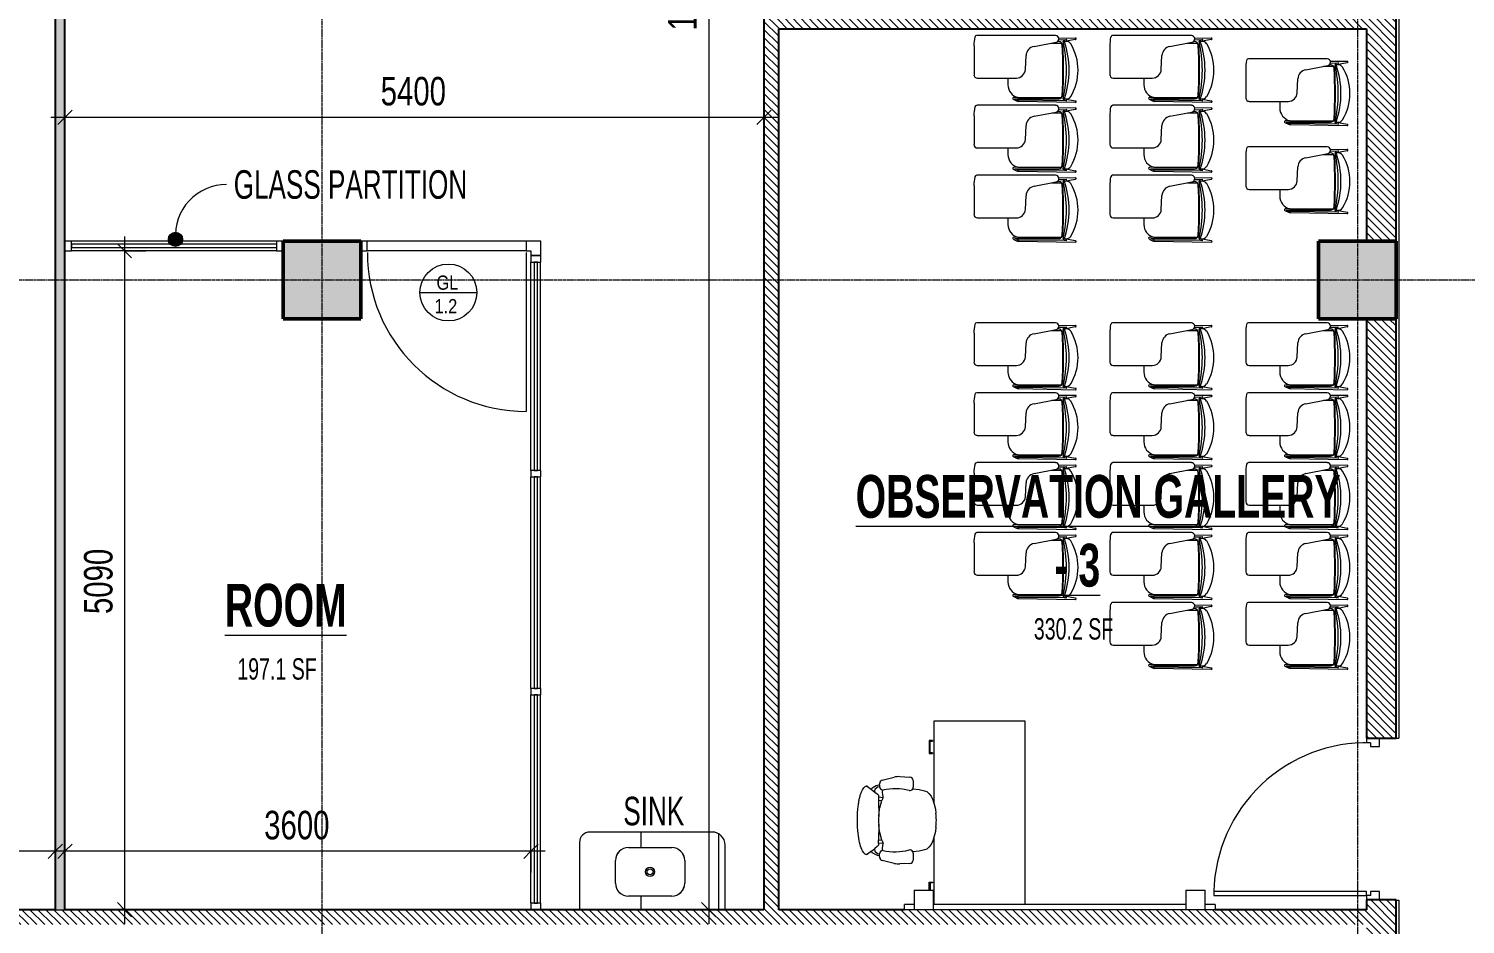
# Model space of a CAD drawing. Header units: millimetres. Extents: x -25222 to 91371, y -63339 to 20835.
# Drawn here: x 35470 to 46568, y -46366 to -39449 of the extents above; entities that cross this region are included whole.
import ezdxf

# ---------------------------------------------------------------- set-up
doc = ezdxf.new("R2010")
doc.units = ezdxf.units.MM
doc.linetypes.add('Grid Line', pattern=[22.225, 12.7, -3.175, 3.175, -3.175])
for name, color, linetype, lineweight in [('A-ANNO-DIMS', 211, 'Continuous', 9), ('A-ANNO-DIMS-110', 211, 'Continuous', 9), ('A-AREA-IDEN', 2, 'Continuous', 9), ('A-DETL-GENF', 92, 'Continuous', 5), ('A-DOOR', 31, 'Continuous', 5), ('A-DOOR-FRAM', 31, 'Continuous', 5), ('A-DOOR-IDEN', 31, 'Continuous', 9), ('A-GLAZ-CURT', 52, 'Continuous', 5), ('A-GLAZ-CWMG', 51, 'Continuous', 5), ('A-WALL', 113, 'Continuous', 5), ('A-WALL-PATT', 111, 'Continuous', 25), ('E-COMM', 2, 'Continuous', 5), ('E-DATA', 2, 'Continuous', 5), ('G-ANNO-TEXT', 231, 'Continuous', 9), ('I-FURN', 30, 'Continuous', 5), ('P-SANR-FIXT', 6, 'Continuous', 5), ('Q-CASE', 31, 'Continuous', 5), ('S-COLS', 52, 'Continuous', 5), ('S-GRID', 1, 'Continuous', 9)]:
    doc.layers.add(name, color=color, linetype=linetype, lineweight=lineweight)
doc.styles.add('Swis721 Cn BT', font='swissc.ttf', dxfattribs={"width": 0.8, "height": 220})
doc.styles.add('Swis721 Cn BT_10', font='swissc.ttf', dxfattribs={"width": 0.9, "height": 220})
doc.styles.add('Swis721 Cn BT_3', font='swissc.ttf', dxfattribs={"width": 0.8, "height": 165})
doc.styles.add('Swis721 Cn BT_7', font='swissc.ttf', dxfattribs={"height": 110})
doc.styles.add('Swis721 Cn BT_B', font='swisscb.ttf', dxfattribs={"width": 0.8, "height": 330})
doc.dimstyles.new('Diagonal_-2_mm_Swiss', dxfattribs={"dimscale": 304.8, "dimtxt": 222.071065, "dimasz": 0.360892, "dimexe": 0.360892, "dimexo": 0.0625, "dimgap": 0.072178, "dimtad": 1, "dimdec": 0, "dimzin": 0, "dimdsep": 46, "dimtxsty": 'Swis721 Cn BT_10', "dimblk1": 'OBLIQUE', "dimblk2": 'OBLIQUE', "dimsah": 1, "dimcen": 0.09, "dimdle": 0.360892, "dimazin": 0, "dimtfac": 1, "dimtdec": 4, "dimtix": 1, "dimtmove": 0, "dimatfit": 3, "dimfxl": 0.541339, "dimfxlon": 1, "dimtvp": 1, "dimtolj": 1, "dimtzin": 0, "dimarcsym": 2})
pattern_1 = [(315, (14219.89, -54691.457), (30.869454, 30.869454), [])]

# ---------------------------------------------------------------- blocks, each defined once
blk = doc.blocks.new('Steelcase - Seating - Max Stacker 472 Series - Tablet Arm - Right - Coated Frame-376710-4_ FOURTH FLOOR - GA PLAN')
at = {"layer": 'I-FURN', "color": 53, "lineweight": 9}
for p, q in [((-248, 520), (-246, 393)), ((-223, 438), (-239, 520)), ((-235, 392), (-236, 455)), ((-236, 455), (-232, 437)), ((-222, 450), (-221, 437)), ((221, 437), (222, 446)), ((239, 520), (223, 438)), ((232, 437), (236, 455)), ((236, 455), (232, 81)), ((240, 83), (248, 520)), ((-269, 367), (-269, -241)), ((-221, 437), (-223, 438)), ((-221, 392), (-221, 381)), ((-184, 202), (-217, 372)), ((-163, 422), (-210, 417)), ((-210, 338), (-210, 417)), ((210, 417), (162, 422)), ((210, 77), (210, 417)), ((223, 438), (221, 437)), ((221, 53), (221, 392)), ((-5, 135), (-113, 140)), ((61, -237), (61, 65)), ((61, 0), (112, 0)), ((210, 77), (212, 42)), ((228, 69), (221, 53)), ((224, 40), (237, 67)), ((-188, -262), (35, -262))]:
    blk.add_line(p, q, dxfattribs=at)
for centre, radius, start, end in [((-243, 522), 5.1, 336.4263, 203.5737), ((-184, 452), 38.1, 121.0097, 184), ((0, -206), 679, 70.9959, 109.0041), ((0, -538), 990, 77.0842, 102.9158), ((0, 147), 395, 59.0332, 121.0097), ((183, 451), 39.6, 352.1538, 59.0332), ((243, 522), 5.1, 336.4263, 203.5737), ((-219, 442), 14.6, 201.1788, 260.7899), ((-217, 432), 6.31, 134.7031, 226.6218), ((-193, 600), 174, 260.7899, 273.058), ((-192, 392), 28.8, 92.4525, 180), ((-4, -3991), 4416, 87.4448, 92.4525), ((0, -3022), 3452, 86.942, 93.058), ((195, 631), 206, 266.942, 277.6105), ((192, 392), 29.1, 360, 87.4448), ((215, 432), 7.67, 326.8542, 39.5385), ((221, 438), 11.3, 277.6105, 351.9614), ((112, 101), 101, 270, 346.5192), ((218, 43), 6.35, 183, 335), ((209, 81), 22.6, 326.6575, 359.3425), ((201, 84), 39.9, 335, 359)]:
    blk.add_arc(centre, radius, start, end, dxfattribs=at)
for centre, major_axis, start_param, end_param in [((-242, 367), (26.1, 0), 0.191986, 3.141593), ((-109, 216), (76.2, 0), 3.333579, 4.660029), ((-9, 65), (69.8, 0), 0, 1.518436), ((-253, -241), (15.2, 0), 3.141593, 4.533681), ((-188, 120), (383, 0), 4.533681, 4.712389), ((35, -237), (-25.4, 0), 1.570796, 3.141593)]:
    blk.add_ellipse(centre, major_axis=major_axis, ratio=0.999106, start_param=start_param, end_param=end_param, dxfattribs=at)
blk = doc.blocks.new('data_smart_board - 1800x1200-795242-4_ FOURTH FLOOR - GA PLAN')
at = {"layer": 'E-DATA', "color": 10, "lineweight": 9}
for p, q in [((42190, -32379), (42115, -32379)), ((42115, -32419), (42115, -32379)), ((44290, -32379), (42340, -32379)), ((44515, -32379), (44440, -32379)), ((44515, -32379), (44515, -32419)), ((42190, -32419), (42115, -32419)), ((44290, -32419), (42340, -32419)), ((44515, -32419), (44440, -32419))]:
    blk.add_line(p, q, dxfattribs=at)
blk = doc.blocks.new('comm_ speaker face - 150x150x150-376691-4_ FOURTH FLOOR - GA PLAN')
at = {"layer": 'E-COMM', "color": 53, "lineweight": 9}
for p, q in [((58620, -36132), (58620, -35982)), ((58770, -35982), (58620, -35982)), ((58770, -35982), (58770, -36132)), ((58620, -36132), (58770, -36132))]:
    blk.add_line(p, q, dxfattribs=at)
blk = doc.blocks.new('HermanMiller_Seating_AE11_Aeron_WorkChair - Std Tlt Adj Arms FabPds Size A-438281-4_ FOURTH FLOOR - GA PLAN')
at = {"layer": 'I-FURN', "color": 53, "lineweight": 9}
for p, q in [((-97, 311), (-4, 333)), ((39, 337), (117, 333)), ((-211, 261), (-180, 238)), ((-180, 238), (-175, 251)), ((-180, 238), (-154, 218)), ((-175, 251), (-144, 268)), ((-154, 238), (-156, 225)), ((-156, 225), (-154, 218)), ((-133, 256), (-154, 238)), ((-144, 268), (-133, 271)), ((-133, 271), (-117, 275)), ((-117, 258), (-133, 256)), ((-117, 275), (-116, 287)), ((-117, 275), (-117, 258)), ((-95, 220), (-92, 233)), ((138, 243), (187, 238)), ((141, 308), (141, 255)), ((187, 238), (229, 228)), ((229, 228), (247, 222)), ((247, 222), (264, 208)), ((-154, 218), (-135, 203)), ((-135, 203), (-126, 193)), ((-126, 193), (-125, 180)), ((-125, 180), (-125, 151)), ((-125, 180), (-91, 177)), ((-99, 153), (-125, 151)), ((-125, 151), (-124, 33)), ((-116, 95), (-99, 153)), ((-95, 217), (-95, 220)), ((-92, 196), (-95, 217)), ((-91, 183), (-92, 196)), ((-91, 177), (-91, 183)), ((264, 208), (280, 186)), ((280, 186), (294, 158)), ((294, 158), (305, 124)), ((305, 124), (314, 86)), ((-124, 33), (-117, 86)), ((-117, 86), (-116, 95)), ((314, 86), (318, 54)), ((-124, -33), (-125, -151)), ((-117, -86), (-124, -33)), ((-116, -95), (-117, -86)), ((-99, -153), (-116, -95)), ((314, -86), (305, -124)), ((318, -54), (314, -86)), ((-180, -238), (-154, -218)), ((-154, -218), (-156, -225)), ((-135, -203), (-154, -218)), ((-126, -193), (-135, -203)), ((-125, -180), (-126, -193)), ((-125, -180), (-125, -151)), ((-125, -151), (-99, -153)), ((-91, -177), (-125, -180)), ((-95, -217), (-92, -196)), ((-95, -220), (-95, -217)), ((-92, -233), (-95, -220)), ((-92, -196), (-91, -183)), ((-91, -183), (-91, -177)), ((264, -208), (247, -222)), ((280, -186), (264, -208)), ((294, -158), (280, -186)), ((305, -124), (294, -158)), ((-180, -238), (-211, -261)), ((-175, -251), (-180, -238)), ((-144, -268), (-175, -251)), ((-156, -225), (-154, -238)), ((-154, -238), (-133, -256)), ((-133, -271), (-144, -268)), ((-133, -256), (-117, -258)), ((-117, -275), (-133, -271)), ((-117, -275), (-117, -258)), ((-116, -287), (-117, -275)), ((-4, -333), (-97, -311)), ((187, -238), (138, -243)), ((141, -255), (141, -308)), ((229, -228), (187, -238)), ((247, -222), (229, -228)), ((117, -333), (39, -337))]:
    blk.add_line(p, q, dxfattribs=at)
for centre, radius, start, end in [((31, 185), 152, 87.0643, 103.3925), ((116, 308), 25.4, 0, 87.0643), ((-218, 252), 11.4, 52.4809, 89.3775), ((-92, 259), 25.4, 181.636, 262.725), ((-91, 286), 25.4, 103.3925, 178.698), ((-92, 259), 25.4, 262.725, 269.798), ((2, -198), 441, 75.7341, 102.2737), ((117, 253), 23.8, 255.7341, 335.4422), ((116, 255), 25.4, 332.4862, 0), ((457, -25), 584, 159.7776, 162.2357), ((699, 0), 824, 177.709, 182.291), ((-111, 0), 432, 352.8004, 7.1996), ((457, 25), 584, 197.7643, 200.2224), ((-218, -252), 11.4, 270.6225, 307.5191), ((-92, -259), 25.4, 97.275, 178.364), ((-91, -286), 25.4, 181.302, 256.6075), ((-92, -259), 25.4, 90.202, 97.275), ((2, 198), 441, 257.7263, 284.2659), ((117, -253), 23.8, 24.5578, 104.2659), ((116, -308), 25.4, 272.9357, 0), ((116, -255), 25.4, 0, 27.5138), ((31, -185), 152, 256.6075, 272.9357)]:
    blk.add_arc(centre, radius, start, end, dxfattribs=at)
blk.add_open_spline([(-217, -264), (-221, -264), (-229, -262), (-243, -249), (-260, -217), (-277, -158), (-285, -95), (-289, -41), (-290, 14), (-288, 69), (-282, 120), (-276, 156), (-269, 187), (-260, 214), (-250, 236), (-240, 252), (-229, 262), (-221, 264), (-217, 264)], degree=3, knots=[-1, -1, -1, -1, -0.95, -0.9, -0.8, -0.7, -0.6, -0.55, -0.5, -0.4, -0.35, -0.3, -0.25, -0.2, -0.15, -0.1, -0.05, 0, 0, 0, 0], dxfattribs=at)
blk = doc.blocks.new('Desk - 1_5 x 0_7-V83-4_ FOURTH FLOOR - GA PLAN')
at = {"layer": 'I-FURN', "color": 53, "lineweight": 9}
for p, q in [((0, 0), (1420, 0)), ((0, -700), (0, 0)), ((640, -700), (0, -700)), ((152, -713), (159, -713)), ((152, -713), (152, -738)), ((152, -738), (254, -738)), ((159, -732), (159, -713)), ((248, -732), (159, -732)), ((248, -713), (254, -713)), ((248, -713), (248, -732)), ((254, -738), (254, -713)), ((1420, -700), (898, -700)), ((1246, -713), (1252, -713)), ((1246, -738), (1246, -713)), ((1310, -738), (1246, -738)), ((1252, -713), (1252, -732)), ((1252, -732), (1310, -732))]:
    blk.add_line(p, q, dxfattribs=at)
blk = doc.blocks.new('MM-HOSPITAL A_B BLOCK 2022_05_19_Interiors_rvt-1-4_ FOURTH FLOOR - GA PLAN')
at = {"layer": 'A-WALL', "color": 10, "lineweight": 9}
for p, q in [((46055, -39219), (46055, -44929)), ((46035, -44929), (46055, -44929)), ((46035, -46179), (46055, -46179)), ((46055, -46179), (46055, -50569))]:
    blk.add_line(p, q, dxfattribs=at)
at = {"color": 53, "lineweight": 9}
for name, p, rotation in [('Steelcase - Seating - Max Stacker 472 Series - Tablet Arm - Right - Coated Frame-376710-4_ FOURTH FLOOR - GA PLAN', (43035, -39769), 270.0000000000001), ('Steelcase - Seating - Max Stacker 472 Series - Tablet Arm - Right - Coated Frame-376710-4_ FOURTH FLOOR - GA PLAN', (44085, -39769), 270.0000000000001), ('Steelcase - Seating - Max Stacker 472 Series - Tablet Arm - Right - Coated Frame-376710-4_ FOURTH FLOOR - GA PLAN', (45135, -39949), 270.0000000000001), ('Steelcase - Seating - Max Stacker 472 Series - Tablet Arm - Right - Coated Frame-376710-4_ FOURTH FLOOR - GA PLAN', (43035, -40309), 270.0000000000001), ('Steelcase - Seating - Max Stacker 472 Series - Tablet Arm - Right - Coated Frame-376710-4_ FOURTH FLOOR - GA PLAN', (44085, -40309), 270.0000000000001), ('Steelcase - Seating - Max Stacker 472 Series - Tablet Arm - Right - Coated Frame-376710-4_ FOURTH FLOOR - GA PLAN', (45135, -40629), 270.0000000000001), ('Steelcase - Seating - Max Stacker 472 Series - Tablet Arm - Right - Coated Frame-376710-4_ FOURTH FLOOR - GA PLAN', (43035, -40849), 270.0000000000001), ('Steelcase - Seating - Max Stacker 472 Series - Tablet Arm - Right - Coated Frame-376710-4_ FOURTH FLOOR - GA PLAN', (44085, -40849), 270.0000000000001), ('Steelcase - Seating - Max Stacker 472 Series - Tablet Arm - Right - Coated Frame-376710-4_ FOURTH FLOOR - GA PLAN', (43035, -41989), 270.0000000000001), ('Steelcase - Seating - Max Stacker 472 Series - Tablet Arm - Right - Coated Frame-376710-4_ FOURTH FLOOR - GA PLAN', (44085, -41989), 270.0000000000001), ('Steelcase - Seating - Max Stacker 472 Series - Tablet Arm - Right - Coated Frame-376710-4_ FOURTH FLOOR - GA PLAN', (45135, -41989), 270.0000000000001), ('Steelcase - Seating - Max Stacker 472 Series - Tablet Arm - Right - Coated Frame-376710-4_ FOURTH FLOOR - GA PLAN', (43035, -42529), 270.0000000000001), ('Steelcase - Seating - Max Stacker 472 Series - Tablet Arm - Right - Coated Frame-376710-4_ FOURTH FLOOR - GA PLAN', (44085, -42529), 270.0000000000001), ('Steelcase - Seating - Max Stacker 472 Series - Tablet Arm - Right - Coated Frame-376710-4_ FOURTH FLOOR - GA PLAN', (45135, -42529), 270.0000000000001), ('Steelcase - Seating - Max Stacker 472 Series - Tablet Arm - Right - Coated Frame-376710-4_ FOURTH FLOOR - GA PLAN', (43035, -43069), 270.0000000000001), ('Steelcase - Seating - Max Stacker 472 Series - Tablet Arm - Right - Coated Frame-376710-4_ FOURTH FLOOR - GA PLAN', (44085, -43069), 270.0000000000001), ('Steelcase - Seating - Max Stacker 472 Series - Tablet Arm - Right - Coated Frame-376710-4_ FOURTH FLOOR - GA PLAN', (45135, -43069), 270.0000000000001), ('Steelcase - Seating - Max Stacker 472 Series - Tablet Arm - Right - Coated Frame-376710-4_ FOURTH FLOOR - GA PLAN', (43035, -43609), 270.0000000000001), ('Steelcase - Seating - Max Stacker 472 Series - Tablet Arm - Right - Coated Frame-376710-4_ FOURTH FLOOR - GA PLAN', (44085, -43609), 270.0000000000001), ('Steelcase - Seating - Max Stacker 472 Series - Tablet Arm - Right - Coated Frame-376710-4_ FOURTH FLOOR - GA PLAN', (45135, -43609), 270.0000000000001), ('Steelcase - Seating - Max Stacker 472 Series - Tablet Arm - Right - Coated Frame-376710-4_ FOURTH FLOOR - GA PLAN', (44085, -44149), 270.0000000000001), ('Steelcase - Seating - Max Stacker 472 Series - Tablet Arm - Right - Coated Frame-376710-4_ FOURTH FLOOR - GA PLAN', (45135, -44149), 270.0000000000001), ('Desk - 1_5 x 0_7-V83-4_ FOURTH FLOOR - GA PLAN', (43165, -44794), 269.999995174342), ('comm_ speaker face - 150x150x150-376691-4_ FOURTH FLOOR - GA PLAN', (78442, 12516), 269.9999999999998), ('comm_ speaker face - 150x150x150-376691-4_ FOURTH FLOOR - GA PLAN', (80542, 12516), 269.9999999999998)]:
    blk.add_blockref(name, p, dxfattribs=dict(at, rotation=rotation))
for name, p in [('HermanMiller_Seating_AE11_Aeron_WorkChair - Std Tlt Adj Arms FabPds Size A-438281-4_ FOURTH FLOOR - GA PLAN', (42161, -45563)), ('data_smart_board - 1800x1200-795242-4_ FOURTH FLOOR - GA PLAN', (120, -13835))]:
    blk.add_blockref(name, p, dxfattribs=at)
blk = doc.blocks.new('M_Concrete-Rectangular-Column - 600 x 600-V1-4_ FOURTH FLOOR - GA PLAN')
at = {"layer": 'S-COLS'}
blk.add_hatch(color=55, dxfattribs=at).paths.add_polyline_path([(300, 300), (-300, 300), (-300, -300), (300, -300)], flags=0)
at = {"layer": 'S-COLS', "color": 250, "lineweight": 50}
for p, q in [((300, 300), (-300, 300)), ((-300, 300), (-300, -300)), ((300, -300), (300, 300)), ((-300, -300), (300, -300))]:
    blk.add_line(p, q, dxfattribs=at)
blk = doc.blocks.new('M_Concrete-Rectangular-Column - 600 x 600-9919197-4_ FOURTH FLOOR - GA PLAN')
at = {"layer": 'S-COLS'}
blk.add_hatch(color=55, dxfattribs=at).paths.add_polyline_path([(300, 300), (-300, 300), (-300, -300), (300, -300)], flags=0)
at = {"layer": 'S-COLS', "color": 250, "lineweight": 50}
for p, q in [((300, 300), (-300, 300)), ((-300, 300), (-300, -300)), ((300, -300), (300, 300)), ((-300, -300), (300, -300))]:
    blk.add_line(p, q, dxfattribs=at)
blk = doc.blocks.new('DC_SglFl-W-Int - D 1_25-12383859-4_ FOURTH FLOOR - GA PLAN')
at = {"layer": 'A-DOOR'}
for p, q in [((560, -115), (560, -1295)), ((590, -115), (560, -115)), ((590, -1295), (590, -115)), ((560, -1295), (590, -1295))]:
    blk.add_line(p, q, dxfattribs=at)
blk.add_arc((590, -115), 1180, 178.5436, 268.5436, dxfattribs=at)
at = {"layer": 'A-DOOR-FRAM'}
for p, q in [((-625, -15), (-625, -115)), ((-560, -15), (-625, -15)), ((-590, -85), (-560, -85)), ((-590, -85), (-590, -115)), ((-560, -85), (-560, -15)), ((560, -15), (560, -85)), ((625, -15), (560, -15)), ((560, -85), (590, -85)), ((590, -85), (590, -115)), ((625, -115), (625, -15)), ((-625, -115), (-590, -115)), ((590, -115), (625, -115))]:
    blk.add_line(p, q, dxfattribs=at)
blk = doc.blocks.new('System Panel - Glazed 2-16893469-4_ FOURTH FLOOR - GA PLAN')
at = {"layer": 'A-GLAZ-CURT'}
for p, q in [((805, 12), (-805, 12)), ((-805, 12), (-805, -12)), ((805, -12), (805, 12)), ((-805, -12), (805, -12))]:
    blk.add_line(p, q, dxfattribs=at)
blk = doc.blocks.new('System Panel - Glazed 2-16893470-4_ FOURTH FLOOR - GA PLAN')
at = {"layer": 'A-GLAZ-CURT'}
for p, q in [((817, 12), (-817, 12)), ((-817, 12), (-817, -12)), ((817, -12), (817, 12)), ((-817, -12), (817, -12))]:
    blk.add_line(p, q, dxfattribs=at)
blk = doc.blocks.new('Rectangular Mullion - 50 x 75mm-16893466-4_ FOURTH FLOOR - GA PLAN')
at = {"layer": 'A-GLAZ-CWMG'}
for p, q in [((39350, -42860), (39350, -41251)), ((39425, -42860), (39425, -41251))]:
    blk.add_line(p, q, dxfattribs=at)
blk = doc.blocks.new('Rectangular Mullion - 50 x 75mm-16893467-4_ FOURTH FLOOR - GA PLAN')
at = {"layer": 'A-GLAZ-CWMG'}
for p, q in [((39350, -44545), (39350, -42910)), ((39425, -44545), (39425, -42910))]:
    blk.add_line(p, q, dxfattribs=at)
blk = doc.blocks.new('Rectangular Mullion - 50 x 75mm-8773719-4_ FOURTH FLOOR - GA PLAN')
at = {"layer": 'A-GLAZ-CWMG'}
for p, q in [((-50, 37.5), (0, 37.5)), ((-50, -37.5), (-50, 37.5)), ((0, 37.5), (0, -37.5)), ((0, -37.5), (-50, -37.5))]:
    blk.add_line(p, q, dxfattribs=at)
blk = doc.blocks.new('Rectangular Mullion - 50 x 75mm-8773720-4_ FOURTH FLOOR - GA PLAN')
at = {"layer": 'A-GLAZ-CWMG'}
for p, q in [((0, 37.5), (-50, 37.5)), ((-50, 37.5), (-50, -37.5)), ((0, -37.5), (0, 37.5)), ((-50, -37.5), (0, -37.5))]:
    blk.add_line(p, q, dxfattribs=at)
blk = doc.blocks.new('Rectangular Mullion - 50 x 75mm-8773715-4_ FOURTH FLOOR - GA PLAN')
at = {"layer": 'A-GLAZ-CWMG'}
for p, q in [((-25, 37.5), (25, 37.5)), ((-25, -37.5), (-25, 37.5)), ((25, 37.5), (25, -37.5)), ((25, -37.5), (-25, -37.5))]:
    blk.add_line(p, q, dxfattribs=at)
blk = doc.blocks.new('System Panel - Glazed 2-16893001-4_ FOURTH FLOOR - GA PLAN')
at = {"layer": 'A-GLAZ-CURT'}
for p, q in [((793, 13), (-793, 13)), ((-793, 13), (-793, -12)), ((793, -12), (793, 13)), ((-793, -12), (793, -12))]:
    blk.add_line(p, q, dxfattribs=at)
blk = doc.blocks.new('Rectangular Mullion - 50 x 75mm-16893000-4_ FOURTH FLOOR - GA PLAN')
at = {"layer": 'A-GLAZ-CWMG'}
for p, q in [((37385, -41089), (35800, -41089)), ((37385, -41164), (35800, -41164))]:
    blk.add_line(p, q, dxfattribs=at)
blk = doc.blocks.new('Rectangular Mullion - 50 x 75mm-V107-4_ FOURTH FLOOR - GA PLAN')
at = {"layer": 'A-GLAZ-CWMG'}
for p, q in [((-50, 37.5), (0, 37.5)), ((-50, -37.5), (-50, 37.5)), ((0, -37.5), (-50, -37.5))]:
    blk.add_line(p, q, dxfattribs=at)
blk = doc.blocks.new('Curtain Wall Sgl Glass - Curtain Wall Sgl Glass-16895865-4_ FOURTH FLOOR - GA PLAN')
at = {"layer": 'A-DOOR'}
blk.add_line((614, -51), (614, -1278), dxfattribs=at)
blk.add_arc((614, -51), 1227, 180, 270, dxfattribs=at)
blk = doc.blocks.new('Rectangular Mullion - 50 x 75mm-16893421-4_ FOURTH FLOOR - GA PLAN')
at = {"layer": 'A-GLAZ-CWMG'}
for p, q in [((39313, -41089), (38085, -41089)), ((39313, -41164), (38085, -41164))]:
    blk.add_line(p, q, dxfattribs=at)
blk = doc.blocks.new('L Corner Mullion - L Corner Mullion 75 MM-16893359-4_ FOURTH FLOOR - GA PLAN')
at = {"layer": 'A-GLAZ-CWMG'}
for p, q in [((-75, -37.5), (-75, 37.5)), ((-75, 37.5), (-37.5, 37.5)), ((-37.5, 75), (37.5, 75)), ((-37.5, 37.5), (-37.5, 75)), ((37.5, 75), (37.5, -37.5)), ((37.5, -37.5), (-75, -37.5))]:
    blk.add_line(p, q, dxfattribs=at)
blk = doc.blocks.new('Rectangular Mullion - 50 x 75mm-V108-4_ FOURTH FLOOR - GA PLAN')
at = {"layer": 'A-GLAZ-CWMG'}
for p, q in [((0, 37.5), (-50, 37.5)), ((-50, 37.5), (-50, -37.5)), ((-50, -37.5), (0, -37.5))]:
    blk.add_line(p, q, dxfattribs=at)
blk = doc.blocks.new('Casework 98 - Casework 98-16896270-4_ FOURTH FLOOR - GA PLAN')
at = {"layer": 'Q-CASE'}
h = blk.add_hatch(dxfattribs=at)
h.set_pattern_fill('FP_20', color=256, style=0, pattern_type=2)
h.set_pattern_definition([(0, (0, 0), (0, 600), []), (90, (0, 0), (-1200, 7e-14), [])])
h.paths.add_polyline_path([(46254, 40850), (45754, 40850), (45728, 40847), (45704, 40837), (45683, 40821), (45667, 40800), (45657, 40776), (45654, 40750), (45654, 39805), (45656, 39784), (45664, 39765), (45677, 39749), (45694, 39736), (45713, 39728), (45734, 39725), (46254, 39725), (46254, 40538)], flags=0)
h.paths.add_polyline_path([(46149, 40103), (46145, 40077), (46135, 40053), (46119, 40032), (46099, 40016), (46075, 40006), (46049, 40003), (45874, 40003), (45845, 40007), (45824, 40016), (45803, 40032), (45787, 40053), (45777, 40077), (45774, 40103), (45774, 40438), (45778, 40467), (45787, 40488), (45803, 40508), (45824, 40524), (45848, 40534), (45874, 40538), (46049, 40538), (46075, 40534), (46099, 40524), (46119, 40508), (46135, 40488), (46145, 40464), (46149, 40438), (46149, 40423)], flags=0)
for p, q in [((46254, 40850), (45754, 40850)), ((45654, 40750), (45654, 39805)), ((45874, 40538), (46049, 40538)), ((45774, 40103), (45774, 40438)), ((46149, 40438), (46149, 40103)), ((46049, 40003), (45874, 40003)), ((45734, 39725), (46254, 39725))]:
    blk.add_line(p, q, dxfattribs=at)
for centre, radius, start, end in [((45754, 40750), 100, 90, 180), ((45874, 40438), 100, 90, 180), ((46049, 40438), 100, 0, 90), ((45874, 40103), 100, 180, 270), ((46049, 40103), 100, 270, 0), ((45734, 39805), 80, 180, 270)]:
    blk.add_arc(centre, radius, start, end, dxfattribs=at)
blk = doc.blocks.new('BETACRYL BB R 5337 - 0-100 Classic White-V109-4_ FOURTH FLOOR - GA PLAN')
at = {"layer": 'A-DETL-GENF'}
for p, q in [((-167.5, 187.5), (167.5, 187.5)), ((-267.5, -87.5), (-267.5, 87.5)), ((267.5, 87.5), (267.5, -87.5)), ((167.5, -187.5), (-167.5, -187.5))]:
    blk.add_line(p, q, dxfattribs=at)
for radius in [35, 23]:
    blk.add_circle((0, 0), radius, dxfattribs=at)
for centre, start, end in [((-167.5, 87.5), 90, 180), ((167.5, 87.5), 360, 90), ((-167.5, -87.5), 180, 270), ((167.5, -87.5), 270, 360)]:
    blk.add_arc(centre, 100, start, end, dxfattribs=at)
blk = doc.blocks.new('DIMBLOCK193-4_ FOURTH FLOOR - GA PLAN')
at = {"layer": 'A-ANNO-DIMS-110', "transparency": 16777216}
for p, q in [((35750, -40299), (35750, -40024)), ((41150, -40299), (41150, -40024)), ((41260, -40134), (35640, -40134)), ((35750, -40134), (35750, -40299)), ((41150, -40134), (41150, -40299))]:
    blk.add_line(p, q, dxfattribs=at)
at = {"layer": 'A-ANNO-DIMS-110', "lineweight": 18, "transparency": 16777216}
for p, q in [((35750, -40134), (35695, -40189)), ((35750, -40134), (35805, -40079)), ((41150, -40134), (41095, -40189)), ((41150, -40134), (41205, -40079))]:
    blk.add_line(p, q, dxfattribs=at)
at = {"layer": 'A-ANNO-DIMS-110', "color": 0, "transparency": 16777216, "insert": (38189, -39821), "char_height": 220, "width": 626.03, "attachment_point": 1, "line_spacing_factor": 0.961347, "style": 'Swis721 Cn BT_10'}
blk.add_mtext('5400', dxfattribs=at)
blk = doc.blocks.new('_Oblique')
at = {"color": 0, "linetype": 'ByBlock', "lineweight": -2}
blk.add_line((-0.5, -0.5), (0.5, 0.5), dxfattribs=at)
blk = doc.blocks.new('DIMBLOCK194-4_ FOURTH FLOOR - GA PLAN')
at = {"layer": 'A-ANNO-DIMS-110', "transparency": 16777216}
for p, q in [((40723, -31909), (40723, -46364)), ((40888, -32019), (40613, -32019)), ((40723, -32019), (40888, -32019)), ((40888, -46254), (40613, -46254)), ((40723, -46254), (40888, -46254))]:
    blk.add_line(p, q, dxfattribs=at)
at = {"layer": 'A-ANNO-DIMS-110', "lineweight": 18, "transparency": 16777216}
for p, q in [((40723, -32019), (40668, -31964)), ((40723, -32019), (40778, -32074)), ((40723, -46254), (40668, -46199)), ((40723, -46254), (40778, -46309))]:
    blk.add_line(p, q, dxfattribs=at)
at = {"layer": 'A-ANNO-DIMS-110', "color": 0, "transparency": 16777216, "insert": (40410, -39462), "char_height": 220, "width": 782.54, "attachment_point": 1, "rotation": 90, "line_spacing_factor": 0.961347, "style": 'Swis721 Cn BT_10'}
blk.add_mtext('14235', dxfattribs=at)
blk = doc.blocks.new('DIMBLOCK195-4_ FOURTH FLOOR - GA PLAN')
at = {"layer": 'A-ANNO-DIMS-110', "transparency": 16777216}
for p, q in [((35750, -45967), (35750, -45692)), ((39350, -45967), (39350, -45692)), ((39460, -45802), (35640, -45802)), ((35750, -45802), (35750, -45967)), ((39350, -45802), (39350, -45967))]:
    blk.add_line(p, q, dxfattribs=at)
at = {"layer": 'A-ANNO-DIMS-110', "lineweight": 18, "transparency": 16777216}
for p, q in [((35750, -45802), (35695, -45857)), ((35750, -45802), (35805, -45747)), ((39350, -45802), (39295, -45857)), ((39350, -45802), (39405, -45747))]:
    blk.add_line(p, q, dxfattribs=at)
at = {"layer": 'A-ANNO-DIMS-110', "color": 0, "transparency": 16777216, "insert": (37289, -45490), "char_height": 220, "width": 626.03, "attachment_point": 1, "line_spacing_factor": 0.961347, "style": 'Swis721 Cn BT_10'}
blk.add_mtext('3600', dxfattribs=at)
blk = doc.blocks.new('DIMBLOCK196-4_ FOURTH FLOOR - GA PLAN')
at = {"layer": 'A-ANNO-DIMS-110', "transparency": 16777216}
for p, q in [((36210, -41054), (36210, -46364)), ((36375, -41164), (36100, -41164)), ((36210, -41164), (36375, -41164)), ((36375, -46254), (36100, -46254)), ((36210, -46254), (36375, -46254))]:
    blk.add_line(p, q, dxfattribs=at)
at = {"layer": 'A-ANNO-DIMS-110', "lineweight": 18, "transparency": 16777216}
for p, q in [((36210, -41164), (36155, -41109)), ((36210, -41164), (36265, -41219)), ((36210, -46254), (36155, -46199)), ((36210, -46254), (36265, -46309))]:
    blk.add_line(p, q, dxfattribs=at)
at = {"layer": 'A-ANNO-DIMS-110', "color": 0, "transparency": 16777216, "insert": (35897, -43970), "char_height": 220, "width": 626.03, "attachment_point": 1, "rotation": 90, "line_spacing_factor": 0.961347, "style": 'Swis721 Cn BT_10'}
blk.add_mtext('5090', dxfattribs=at)
blk = doc.blocks.new('DIMBLOCK200-4_ FOURTH FLOOR - GA PLAN')
at = {"layer": 'A-ANNO-DIMS-110', "transparency": 16777216}
for p, q in [((33275, -45967), (33275, -45692)), ((35675, -45967), (35675, -45692)), ((35785, -45802), (33165, -45802)), ((33275, -45802), (33275, -45967)), ((35675, -45802), (35675, -45967))]:
    blk.add_line(p, q, dxfattribs=at)
at = {"layer": 'A-ANNO-DIMS-110', "lineweight": 18, "transparency": 16777216}
for p, q in [((33275, -45802), (33220, -45857)), ((33275, -45802), (33330, -45747)), ((35675, -45802), (35620, -45857)), ((35675, -45802), (35730, -45747))]:
    blk.add_line(p, q, dxfattribs=at)
at = {"layer": 'A-ANNO-DIMS-110', "color": 0, "transparency": 16777216, "insert": (34214, -45490), "char_height": 220, "width": 626.03, "attachment_point": 1, "line_spacing_factor": 0.961347, "style": 'Swis721 Cn BT_10'}
blk.add_mtext('2400', dxfattribs=at)
blk = doc.blocks.new('M_Door Tag type 3 - M_Door Tag type 3-9039904-4_ FOURTH FLOOR - GA PLAN')
at = {"layer": 'A-DOOR-IDEN'}
blk.add_line((-1.88, 0.29), (2.12, 0.29), dxfattribs=at)
blk.add_circle((0.12, 0.29), 2, dxfattribs=at)

msp = doc.modelspace()

# ---------------------------------------------------------------- hatches: boundary and pattern name
at = {"layer": 'A-WALL-PATT', "lineweight": 5}
h = msp.add_hatch(dxfattribs=at)
h.set_pattern_fill('FP_1', color=9, style=0, pattern_type=2)
h.set_pattern_definition(pattern_1)
h.paths.add_polyline_path([(41150.1, -46368.7), (41265.1, -46368.7), (41265.1, -25618.7), (41150.1, -25618.7), (41150.1, -46253.7)], flags=0)
msp.add_hatch(color=171, dxfattribs=at).paths.add_polyline_path([(35750.1, -46253.7), (35750.1, -32018.7), (35675.1, -32018.7), (35675.1, -46253.7)], flags=0)
h = msp.add_hatch(dxfattribs=at)
h.set_pattern_fill('FP_1', color=9, style=0, pattern_type=2)
h.set_pattern_definition(pattern_1)
h.paths.add_polyline_path([(46035.1, -41088.7), (46035.1, -39218.7), (45805.1, -39218.7), (45805.1, -41088.7)], flags=0)
h.paths.add_polyline_path([(46035.1, -37968.7), (46035.1, -33848.7), (45805.1, -33848.7), (45805.1, -37968.7)], flags=0)
h = msp.add_hatch(dxfattribs=at)
h.set_pattern_fill('FP_1', color=9, style=0, pattern_type=2)
h.set_pattern_definition(pattern_1)
h.paths.add_polyline_path([(42310.1, -39448.7), (45805.1, -39448.7), (45805.1, -39333.7), (41265.1, -39333.7), (41265.1, -39448.7), (42285.1, -39448.7)], flags=0)
h = msp.add_hatch(dxfattribs=at)
h.set_pattern_fill('FP_1', color=9, style=0, pattern_type=2)
h.set_pattern_definition(pattern_1)
h.paths.add_polyline_path([(46035.1, -56788.7), (46035.1, -54363.7), (45805.1, -54363.7), (45805.1, -56788.7)], flags=0)
h.paths.add_polyline_path([(45805.1, -53113.7), (46035.1, -53113.7), (46035.1, -52768.7), (45805.1, -52768.7), (45805.1, -52998.7)], flags=0)
h.paths.add_polyline_path([(45930.1, -50568.7), (46035.1, -50568.7), (46035.1, -49688.7), (45805.1, -49688.7), (45805.1, -50568.7), (45880.9, -50568.7)], flags=0)
h.paths.add_polyline_path([(45805.1, -49088.7), (46035.1, -49088.7), (46035.1, -46178.7), (45805.1, -46178.7), (45805.1, -47556.4)], flags=0)
h.paths.add_polyline_path([(46035.1, -44928.7), (46034, -41688.7), (45805.1, -41688.7), (45805.1, -44928.7)], flags=0)
h = msp.add_hatch(dxfattribs=at)
h.set_pattern_fill('FP_1', color=9, style=0, pattern_type=2)
h.set_pattern_definition(pattern_1)
h.paths.add_polyline_path([(19655.4, -46368.7), (41150.1, -46368.7), (41150.1, -46253.7), (8550.1, -46253.7), (8550.1, -46368.7), (19630, -46368.7)], flags=0)
h = msp.add_hatch(dxfattribs=at)
h.set_pattern_fill('FP_1', color=9, style=0, pattern_type=2)
h.set_pattern_definition(pattern_1)
h.paths.add_polyline_path([(42285.1, -46368.7), (45805.1, -46368.7), (45805.1, -46253.7), (41265.1, -46253.7), (41265.1, -46368.7), (42235.1, -46368.7)], flags=0)
at = {"layer": 'G-ANNO-TEXT'}
h = msp.add_hatch(color=130, dxfattribs=at)
edge = h.paths.add_edge_path(flags=0)
edge.add_arc((36603.5, -41076.2), 55, 0, 360)

# ---------------------------------------------------------------- linework, layer by layer
at = {"layer": 'A-WALL', "lineweight": 25}
for p, q in [((35675.1, -31943.7), (35675.1, -46253.7)), ((35750.1, -46253.7), (35750.1, -32018.7)), ((41150.1, -32018.7), (41150.1, -46253.7)), ((46035.1, -41088.7), (46035.1, -39218.7)), ((41265.1, -46253.7), (41265.1, -39448.7)), ((41265.1, -39448.7), (45805.1, -39448.7)), ((45805.1, -39448.7), (45805.1, -41088.7)), ((45805.1, -41688.7), (45805.1, -44928.7)), ((46035.1, -44928.7), (46035.1, -41688.7)), ((45805.1, -44928.7), (46035.1, -44928.7)), ((35675.1, -46253.7), (33275.1, -46253.7)), ((41150.1, -46253.7), (35750.1, -46253.7)), ((42235.1, -46253.7), (41265.1, -46253.7)), ((45805.1, -46253.7), (44635.1, -46253.7)), ((45805.1, -46178.7), (45805.1, -46253.7)), ((46035.1, -46178.7), (45805.1, -46178.7)), ((46035.1, -49088.7), (46035.1, -46178.7))]:
    msp.add_line(p, q, dxfattribs=at)
at = {"layer": 'A-WALL'}
msp.add_line((35675.1, -46253.7), (35750.1, -46253.7), dxfattribs=at)
at = {"layer": 'G-ANNO-TEXT', "color": 130}
msp.add_circle((36603.5, -41076.2), 55, dxfattribs=at)
msp.add_arc((36998.6, -41047.8), 396.1, 90, 184.11371, dxfattribs=at)
at = {"layer": 'S-GRID', "linetype": 'Grid Line'}
for p, q in [((37735.1, 20089.7), (37735.1, -62440.6)), ((45735.1, 20089.7), (45735.1, -62440.6)), ((-24562.2, -41388.7), (90711.2, -41388.7))]:
    msp.add_line(p, q, dxfattribs=at)

# ---------------------------------------------------------------- block references
at = {"lineweight": 5}
msp.add_blockref('MM-HOSPITAL A_B BLOCK 2022_05_19_Interiors_rvt-1-4_ FOURTH FLOOR - GA PLAN', (0, 0), dxfattribs=at)
at = {"layer": 'A-DOOR'}
msp.add_blockref('Curtain Wall Sgl Glass - Curtain Wall Sgl Glass-16895865-4_ FOURTH FLOOR - GA PLAN', (38698.9, -41126.2), dxfattribs=at)
at = {"layer": 'A-DOOR', "rotation": 270.0000000000001}
msp.add_blockref('DC_SglFl-W-Int - D 1_25-12383859-4_ FOURTH FLOOR - GA PLAN', (45920.1, -45553.7), dxfattribs=at)
at = {"layer": 'A-DOOR-IDEN', "xscale": 110, "yscale": 110, "zscale": 110}
msp.add_blockref('M_Door Tag type 3 - M_Door Tag type 3-9039904-4_ FOURTH FLOOR - GA PLAN', (38698.9, -41518.1), dxfattribs=at)
at = {"layer": 'A-GLAZ-CURT'}
msp.add_blockref('System Panel - Glazed 2-16893001-4_ FOURTH FLOOR - GA PLAN', (36592.6, -41126.2), dxfattribs=at)
at = {"layer": 'A-GLAZ-CURT', "rotation": 270.0000000000001}
for name, p in [('System Panel - Glazed 2-16893469-4_ FOURTH FLOOR - GA PLAN', (39387.6, -42055.8)), ('System Panel - Glazed 2-16893470-4_ FOURTH FLOOR - GA PLAN', (39387.6, -43727.5)), ('System Panel - Glazed 2-16893469-4_ FOURTH FLOOR - GA PLAN', (39387.6, -45399.2))]:
    msp.add_blockref(name, p, dxfattribs=at)
at = {"layer": 'A-GLAZ-CWMG'}
for name, p, rotation in [('Rectangular Mullion - 50 x 75mm-8773720-4_ FOURTH FLOOR - GA PLAN', (35750.1, -41126.2), 180), ('Rectangular Mullion - 50 x 75mm-V108-4_ FOURTH FLOOR - GA PLAN', (38035.1, -41126.2), 180), ('Rectangular Mullion - 50 x 75mm-8773720-4_ FOURTH FLOOR - GA PLAN', (39387.6, -41201.2), 90.00000000000007)]:
    msp.add_blockref(name, p, dxfattribs=dict(at, rotation=rotation))
for name, p in [('Rectangular Mullion - 50 x 75mm-16893000-4_ FOURTH FLOOR - GA PLAN', (0, 0)), ('Rectangular Mullion - 50 x 75mm-16893421-4_ FOURTH FLOOR - GA PLAN', (0, 0)), ('Rectangular Mullion - 50 x 75mm-16893466-4_ FOURTH FLOOR - GA PLAN', (0, 0)), ('Rectangular Mullion - 50 x 75mm-16893467-4_ FOURTH FLOOR - GA PLAN', (0, 0)), ('Rectangular Mullion - 50 x 75mm-16893466-4_ FOURTH FLOOR - GA PLAN', (0, -3343.3))]:
    msp.add_blockref(name, p, dxfattribs=at)
at = {"layer": 'A-GLAZ-CWMG', "extrusion": (0, 0, -1)}
for name, p, rotation in [('Rectangular Mullion - 50 x 75mm-V107-4_ FOURTH FLOOR - GA PLAN', (-37435.1, -41126.2), 180), ('L Corner Mullion - L Corner Mullion 75 MM-16893359-4_ FOURTH FLOOR - GA PLAN', (-39387.6, -41126.2), 180), ('Rectangular Mullion - 50 x 75mm-8773715-4_ FOURTH FLOOR - GA PLAN', (-39387.6, -42885.4), 269.9999999999999), ('Rectangular Mullion - 50 x 75mm-8773715-4_ FOURTH FLOOR - GA PLAN', (-39387.6, -44569.6), 269.9999999999999), ('Rectangular Mullion - 50 x 75mm-8773719-4_ FOURTH FLOOR - GA PLAN', (-39387.6, -46253.7), 269.9999999999999)]:
    msp.add_blockref(name, p, dxfattribs=dict(at, rotation=rotation))
at = {"layer": 'P-SANR-FIXT'}
msp.add_blockref('BETACRYL BB R 5337 - 0-100 Classic White-V109-4_ FOURTH FLOOR - GA PLAN', (40270.1, -45961.2), dxfattribs=at)
at = {"layer": 'Q-CASE', "rotation": 270.0000000000001}
msp.add_blockref('Casework 98 - Casework 98-16896270-4_ FOURTH FLOOR - GA PLAN', (0, 0), dxfattribs=at)
at = {"layer": 'S-COLS', "rotation": 270.0000000000001}
for name, p in [('M_Concrete-Rectangular-Column - 600 x 600-9919197-4_ FOURTH FLOOR - GA PLAN', (37735.1, -41388.7)), ('M_Concrete-Rectangular-Column - 600 x 600-V1-4_ FOURTH FLOOR - GA PLAN', (45735.1, -41388.7))]:
    msp.add_blockref(name, p, dxfattribs=at)

# ---------------------------------------------------------------- texts
at = {"layer": 'A-AREA-IDEN', "attachment_point": 1}
for s, insert, char_height, width, style in [('\\LOBSERVATION GALLERY', (41858.7, -42896.1), 330, 4183.526, 'Swis721 Cn BT_B'), ('\\L- 3', (43395.4, -43427.2), 330, 465.62, 'Swis721 Cn BT_B'), ('\\LROOM', (36985.3, -43736.6), 330, 1079.392, 'Swis721 Cn BT_B'), ('330.2 SF', (43235.1, -44002.1), 165, 698.43, 'Swis721 Cn BT_3'), ('197.1 SF', (37081.3, -44311.3), 165, 698.43, 'Swis721 Cn BT_3')]:
    msp.add_mtext(s, dxfattribs=dict(at, insert=insert, char_height=char_height, width=width, style=style))
at = {"layer": 'A-DOOR-IDEN', "char_height": 110, "attachment_point": 1, "style": 'Swis721 Cn BT_7'}
for s, insert, width in [('GL', (38620.1, -41354.8), 194.008), ('1.2', (38605.5, -41536.7), 220.464)]:
    msp.add_mtext(s, dxfattribs=dict(at, insert=insert, width=width))
at = {"layer": 'G-ANNO-TEXT', "color": 7, "char_height": 220, "attachment_point": 1, "style": 'Swis721 Cn BT'}
for s, insert, width in [('GLASS PARTITION', (37053.6, -40541.8), 2010.632), ('SINK', (40063.7, -45381.5), 529.114)]:
    msp.add_mtext(s, dxfattribs=dict(at, insert=insert, width=width))

# ---------------------------------------------------------------- dimensions: what is measured, and where the dimension line sits
at = {"layer": 'A-ANNO-DIMS'}
for base, p1, p2, override, picture, middle in [((40722.6, -46253.7), (40887.6, -32018.7), (40887.6, -46253.7), {"dimpost": '<>', "dimfxl": 14235}, 'DIMBLOCK194-4_ FOURTH FLOOR - GA PLAN', (40587.5, -39136.2)), ((36209.8, -46253.7), (36374.8, -41163.7), (36374.8, -46253.7), {"dimpost": '<>', "dimfxl": 5090}, 'DIMBLOCK196-4_ FOURTH FLOOR - GA PLAN', (36074.9, -43708.7))]:
    dim = msp.add_linear_dim(base=base, p1=p1, p2=p2, angle=90, dimstyle='Diagonal_-2_mm_Swiss', override=override, dxfattribs=at)
    dim.commit()
    dim.dimension.update_dxf_attribs({"geometry": picture, "text_midpoint": middle})
for base, p1, p2, override, picture, middle in [((35750.1, -40133.7), (41150.1, -40298.7), (35750.1, -40298.7), {"dimpost": '<>', "dimfxl": 5400.000049}, 'DIMBLOCK193-4_ FOURTH FLOOR - GA PLAN', (38450.1, -39998.9)), ((33275.1, -45802.1), (35675.1, -45967.1), (33275.1, -45967.1), {"dimpost": '<>', "dimfxl": 2400}, 'DIMBLOCK200-4_ FOURTH FLOOR - GA PLAN', (34475.1, -45667)), ((35750.1, -45802.1), (39350.1, -45967.1), (35750.1, -45967.1), {"dimpost": '<>', "dimfxl": 3600}, 'DIMBLOCK195-4_ FOURTH FLOOR - GA PLAN', (37550.1, -45667.2))]:
    dim = msp.add_linear_dim(base=base, p1=p1, p2=p2, dimstyle='Diagonal_-2_mm_Swiss', override=override, dxfattribs=at)
    dim.commit()
    dim.dimension.update_dxf_attribs({"geometry": picture, "text_midpoint": middle})

doc.saveas('drawing.dxf')
